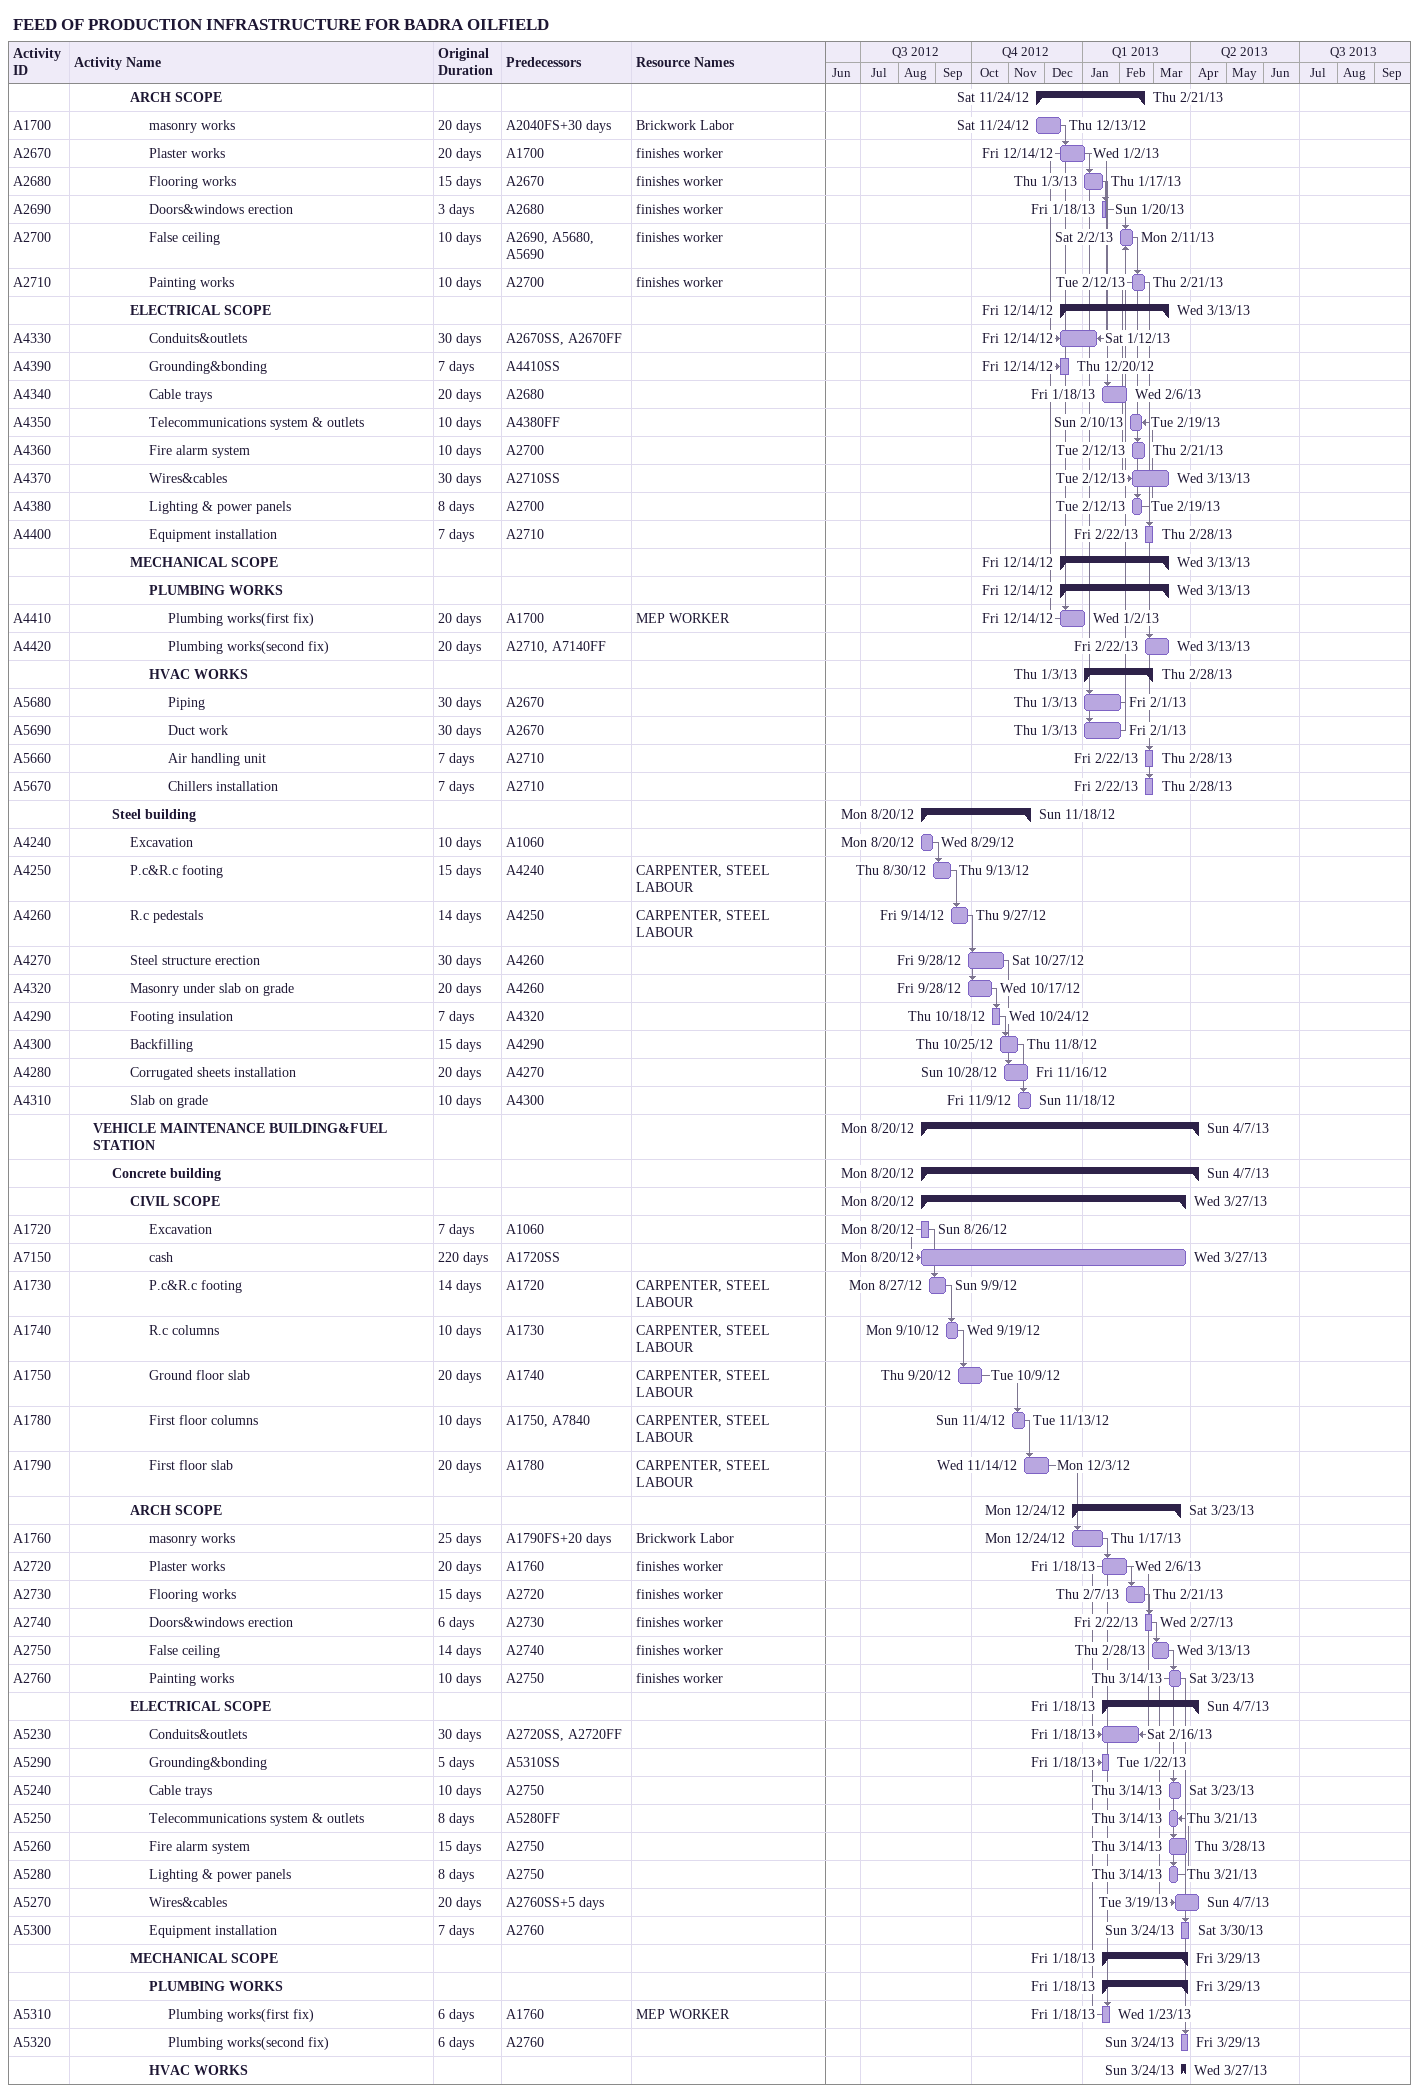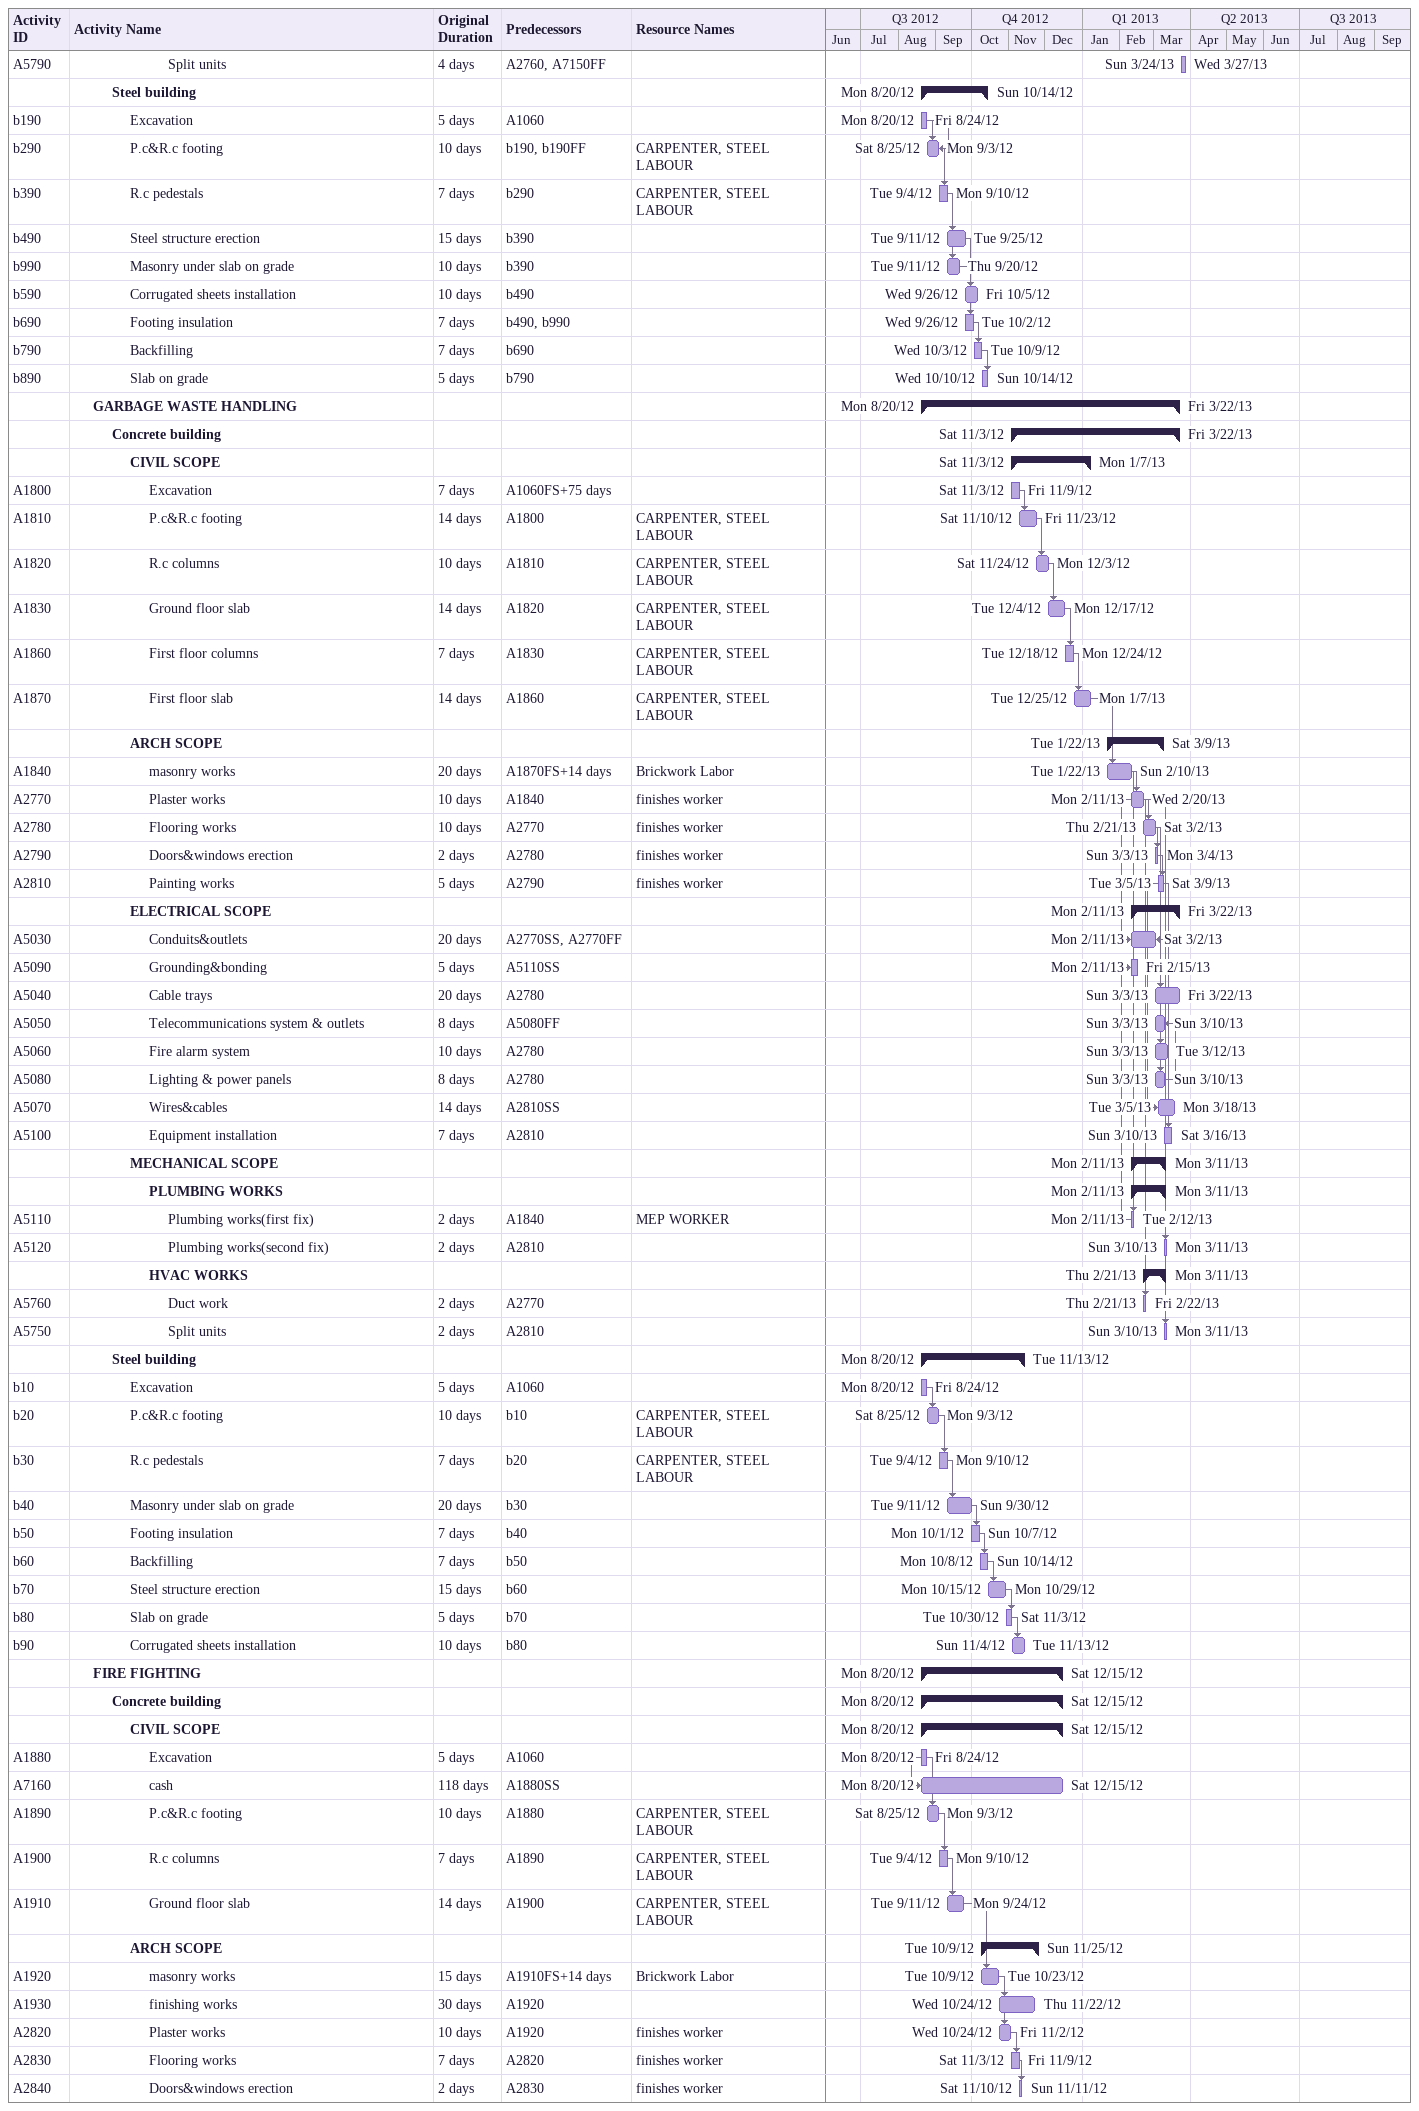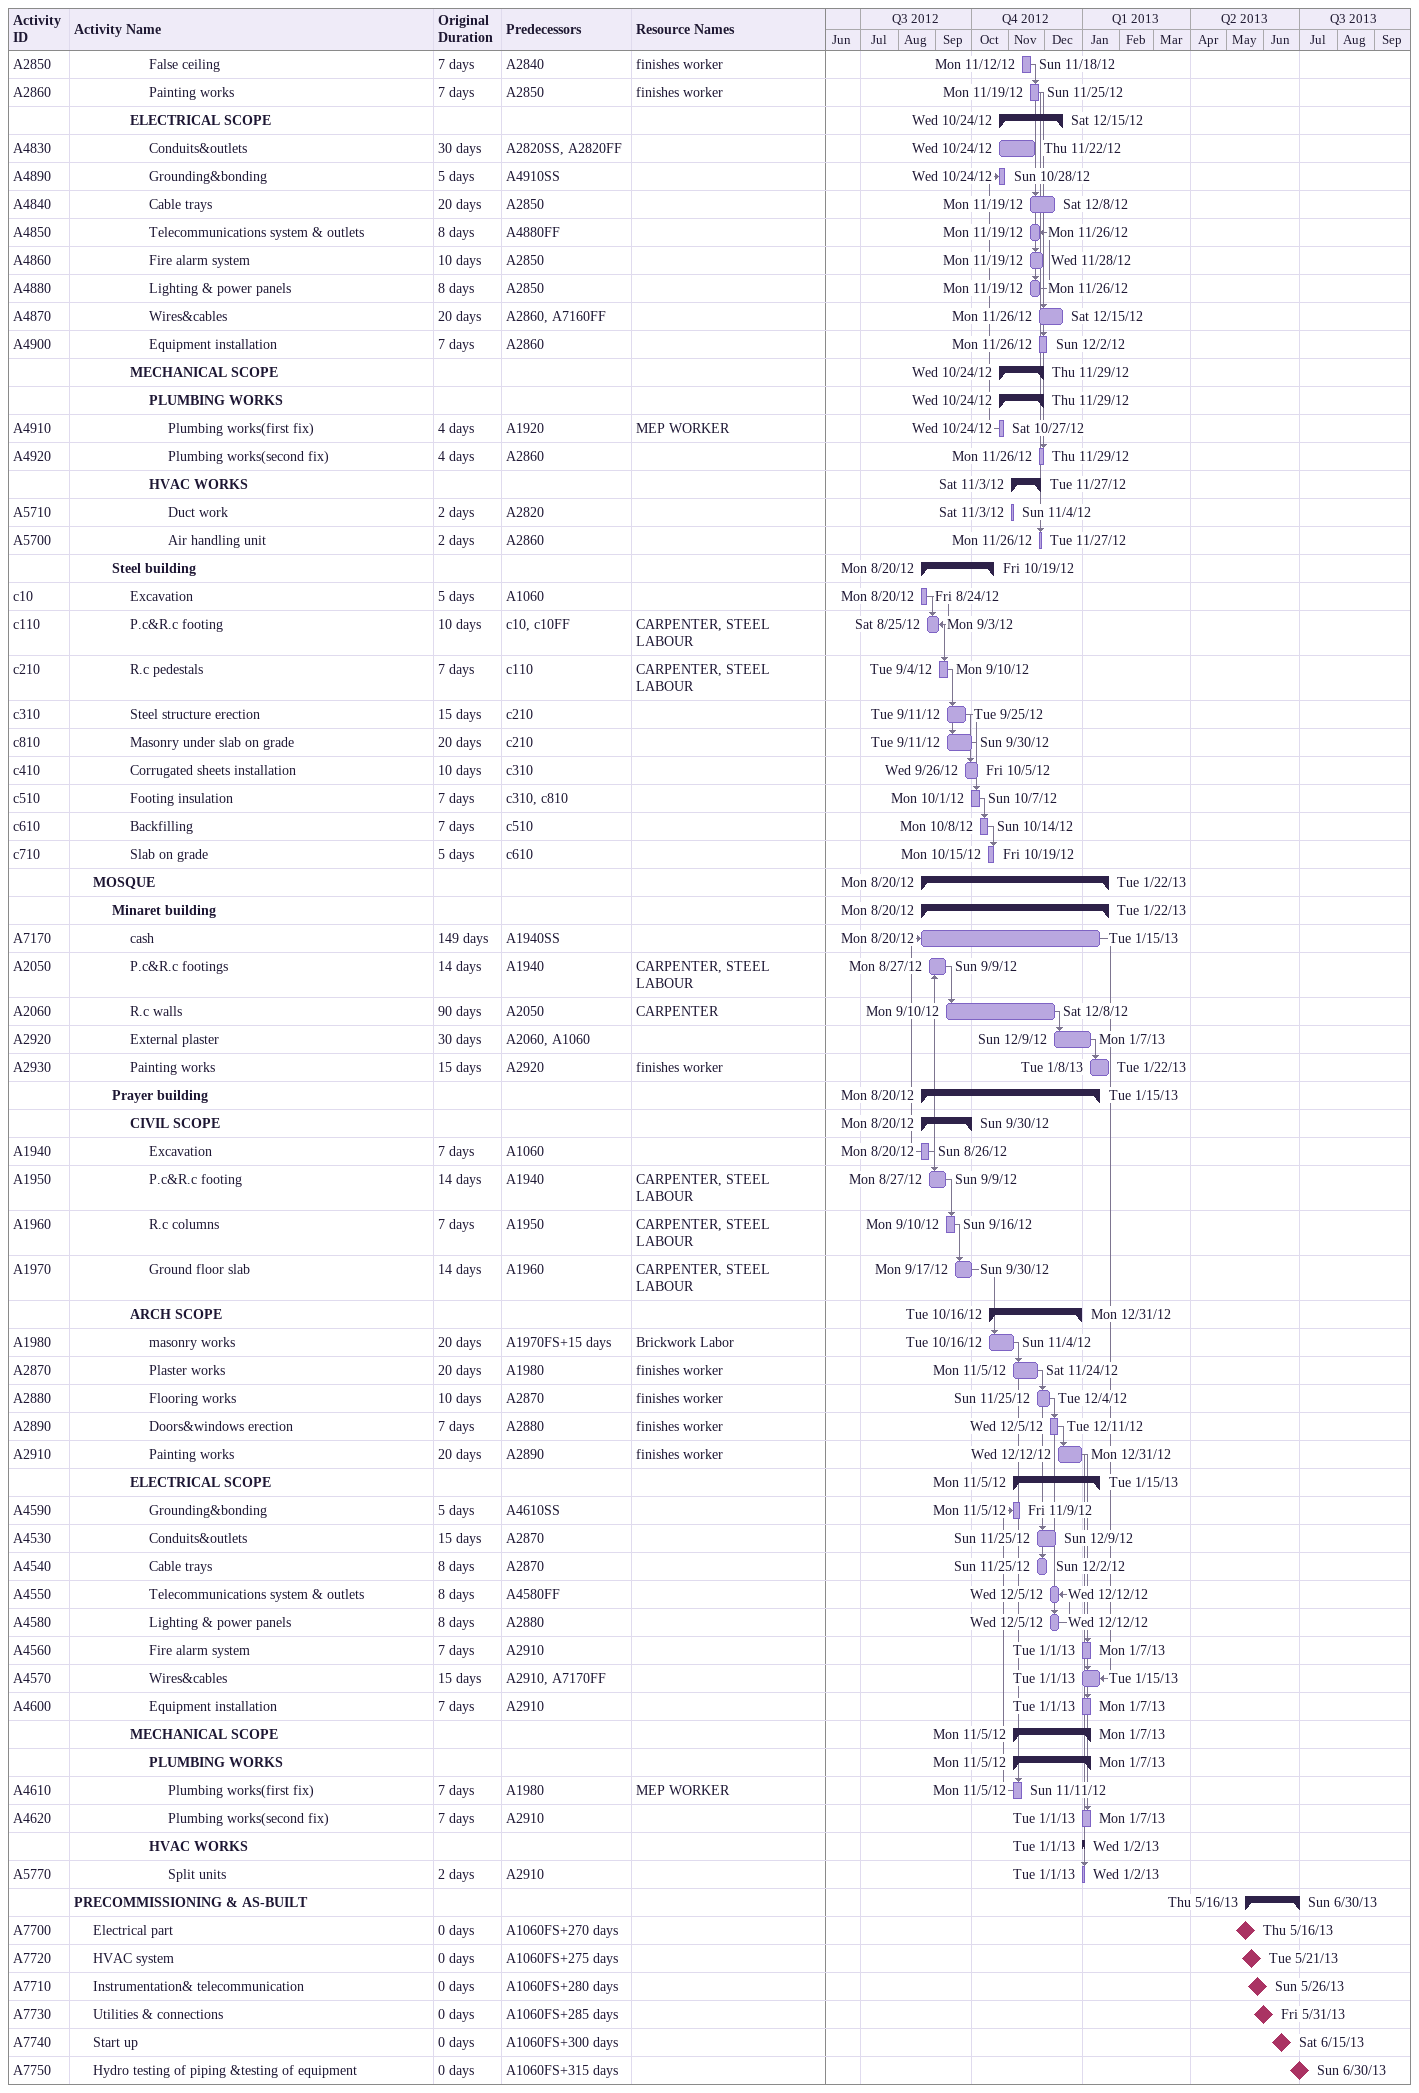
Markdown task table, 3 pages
FEED OF PRODUCTION INFRASTRUCTURE FOR BADRA OILFIELD

| ID | Level | Task | Original duration | Start | Finish | Predecessors | Resources |
|---|---|---|---|---|---|---|---|
|  | 4 | **ARCH SCOPE** |  | 2012-11-24 | 2013-02-21 |  |  |
| A1700 | 5 | masonry works | 20d | 2012-11-24 | 2012-12-13 | A2040FS+30d | Brickwork Labor |
| A2670 | 5 | Plaster works | 20d | 2012-12-14 | 2013-01-02 | A1700 | finishes worker |
| A2680 | 5 | Flooring works | 15d | 2013-01-03 | 2013-01-17 | A2670 | finishes worker |
| A2690 | 5 | Doors&windows erection | 3d | 2013-01-18 | 2013-01-20 | A2680 | finishes worker |
| A2700 | 5 | False ceiling | 10d | 2013-02-02 | 2013-02-11 | A2690, A5680, A5690 | finishes worker |
| A2710 | 5 | Painting works | 10d | 2013-02-12 | 2013-02-21 | A2700 | finishes worker |
|  | 4 | **ELECTRICAL SCOPE** |  | 2012-12-14 | 2013-03-13 |  |  |
| A4330 | 5 | Conduits&outlets | 30d | 2012-12-14 | 2013-01-12 | A2670SS, A2670FF |  |
| A4390 | 5 | Grounding&bonding | 7d | 2012-12-14 | 2012-12-20 | A4410SS |  |
| A4340 | 5 | Cable trays | 20d | 2013-01-18 | 2013-02-06 | A2680 |  |
| A4350 | 5 | Telecommunications system & outlets | 10d | 2013-02-10 | 2013-02-19 | A4380FF |  |
| A4360 | 5 | Fire alarm system | 10d | 2013-02-12 | 2013-02-21 | A2700 |  |
| A4370 | 5 | Wires&cables | 30d | 2013-02-12 | 2013-03-13 | A2710SS |  |
| A4380 | 5 | Lighting & power panels | 8d | 2013-02-12 | 2013-02-19 | A2700 |  |
| A4400 | 5 | Equipment installation | 7d | 2013-02-22 | 2013-02-28 | A2710 |  |
|  | 4 | **MECHANICAL SCOPE** |  | 2012-12-14 | 2013-03-13 |  |  |
|  | 5 | **PLUMBING WORKS** |  | 2012-12-14 | 2013-03-13 |  |  |
| A4410 | 6 | Plumbing works(first fix) | 20d | 2012-12-14 | 2013-01-02 | A1700 | MEP WORKER |
| A4420 | 6 | Plumbing works(second fix) | 20d | 2013-02-22 | 2013-03-13 | A2710, A7140FF |  |
|  | 5 | **HVAC WORKS** |  | 2013-01-03 | 2013-02-28 |  |  |
| A5680 | 6 | Piping | 30d | 2013-01-03 | 2013-02-01 | A2670 |  |
| A5690 | 6 | Duct work | 30d | 2013-01-03 | 2013-02-01 | A2670 |  |
| A5660 | 6 | Air handling unit | 7d | 2013-02-22 | 2013-02-28 | A2710 |  |
| A5670 | 6 | Chillers installation | 7d | 2013-02-22 | 2013-02-28 | A2710 |  |
|  | 3 | **Steel building** |  | 2012-08-20 | 2012-11-18 |  |  |
| A4240 | 4 | Excavation | 10d | 2012-08-20 | 2012-08-29 | A1060 |  |
| A4250 | 4 | P.c&R.c footing | 15d | 2012-08-30 | 2012-09-13 | A4240 | CARPENTER, STEEL LABOUR |
| A4260 | 4 | R.c pedestals | 14d | 2012-09-14 | 2012-09-27 | A4250 | CARPENTER, STEEL LABOUR |
| A4270 | 4 | Steel structure erection | 30d | 2012-09-28 | 2012-10-27 | A4260 |  |
| A4320 | 4 | Masonry under slab on grade | 20d | 2012-09-28 | 2012-10-17 | A4260 |  |
| A4290 | 4 | Footing insulation | 7d | 2012-10-18 | 2012-10-24 | A4320 |  |
| A4300 | 4 | Backfilling | 15d | 2012-10-25 | 2012-11-08 | A4290 |  |
| A4280 | 4 | Corrugated sheets installation | 20d | 2012-10-28 | 2012-11-16 | A4270 |  |
| A4310 | 4 | Slab on grade | 10d | 2012-11-09 | 2012-11-18 | A4300 |  |
|  | 2 | **VEHICLE MAINTENANCE BUILDING&FUEL STATION** |  | 2012-08-20 | 2013-04-07 |  |  |
|  | 3 | **Concrete building** |  | 2012-08-20 | 2013-04-07 |  |  |
|  | 4 | **CIVIL SCOPE** |  | 2012-08-20 | 2013-03-27 |  |  |
| A1720 | 5 | Excavation | 7d | 2012-08-20 | 2012-08-26 | A1060 |  |
| A7150 | 5 | cash | 220d | 2012-08-20 | 2013-03-27 | A1720SS |  |
| A1730 | 5 | P.c&R.c footing | 14d | 2012-08-27 | 2012-09-09 | A1720 | CARPENTER, STEEL LABOUR |
| A1740 | 5 | R.c columns | 10d | 2012-09-10 | 2012-09-19 | A1730 | CARPENTER, STEEL LABOUR |
| A1750 | 5 | Ground floor slab | 20d | 2012-09-20 | 2012-10-09 | A1740 | CARPENTER, STEEL LABOUR |
| A1780 | 5 | First floor columns | 10d | 2012-11-04 | 2012-11-13 | A1750, A7840 | CARPENTER, STEEL LABOUR |
| A1790 | 5 | First floor slab | 20d | 2012-11-14 | 2012-12-03 | A1780 | CARPENTER, STEEL LABOUR |
|  | 4 | **ARCH SCOPE** |  | 2012-12-24 | 2013-03-23 |  |  |
| A1760 | 5 | masonry works | 25d | 2012-12-24 | 2013-01-17 | A1790FS+20d | Brickwork Labor |
| A2720 | 5 | Plaster works | 20d | 2013-01-18 | 2013-02-06 | A1760 | finishes worker |
| A2730 | 5 | Flooring works | 15d | 2013-02-07 | 2013-02-21 | A2720 | finishes worker |
| A2740 | 5 | Doors&windows erection | 6d | 2013-02-22 | 2013-02-27 | A2730 | finishes worker |
| A2750 | 5 | False ceiling | 14d | 2013-02-28 | 2013-03-13 | A2740 | finishes worker |
| A2760 | 5 | Painting works | 10d | 2013-03-14 | 2013-03-23 | A2750 | finishes worker |
|  | 4 | **ELECTRICAL SCOPE** |  | 2013-01-18 | 2013-04-07 |  |  |
| A5230 | 5 | Conduits&outlets | 30d | 2013-01-18 | 2013-02-16 | A2720SS, A2720FF |  |
| A5290 | 5 | Grounding&bonding | 5d | 2013-01-18 | 2013-01-22 | A5310SS |  |
| A5240 | 5 | Cable trays | 10d | 2013-03-14 | 2013-03-23 | A2750 |  |
| A5250 | 5 | Telecommunications system & outlets | 8d | 2013-03-14 | 2013-03-21 | A5280FF |  |
| A5260 | 5 | Fire alarm system | 15d | 2013-03-14 | 2013-03-28 | A2750 |  |
| A5280 | 5 | Lighting & power panels | 8d | 2013-03-14 | 2013-03-21 | A2750 |  |
| A5270 | 5 | Wires&cables | 20d | 2013-03-19 | 2013-04-07 | A2760SS+5d |  |
| A5300 | 5 | Equipment installation | 7d | 2013-03-24 | 2013-03-30 | A2760 |  |
|  | 4 | **MECHANICAL SCOPE** |  | 2013-01-18 | 2013-03-29 |  |  |
|  | 5 | **PLUMBING WORKS** |  | 2013-01-18 | 2013-03-29 |  |  |
| A5310 | 6 | Plumbing works(first fix) | 6d | 2013-01-18 | 2013-01-23 | A1760 | MEP WORKER |
| A5320 | 6 | Plumbing works(second fix) | 6d | 2013-03-24 | 2013-03-29 | A2760 |  |
|  | 5 | **HVAC WORKS** |  | 2013-03-24 | 2013-03-27 |  |  |
| A5790 | 6 | Split units | 4d | 2013-03-24 | 2013-03-27 | A2760, A7150FF |  |
|  | 3 | **Steel building** |  | 2012-08-20 | 2012-10-14 |  |  |
| b190 | 4 | Excavation | 5d | 2012-08-20 | 2012-08-24 | A1060 |  |
| b290 | 4 | P.c&R.c footing | 10d | 2012-08-25 | 2012-09-03 | b190, b190FF | CARPENTER, STEEL LABOUR |
| b390 | 4 | R.c pedestals | 7d | 2012-09-04 | 2012-09-10 | b290 | CARPENTER, STEEL LABOUR |
| b490 | 4 | Steel structure erection | 15d | 2012-09-11 | 2012-09-25 | b390 |  |
| b990 | 4 | Masonry under slab on grade | 10d | 2012-09-11 | 2012-09-20 | b390 |  |
| b590 | 4 | Corrugated sheets installation | 10d | 2012-09-26 | 2012-10-05 | b490 |  |
| b690 | 4 | Footing insulation | 7d | 2012-09-26 | 2012-10-02 | b490, b990 |  |
| b790 | 4 | Backfilling | 7d | 2012-10-03 | 2012-10-09 | b690 |  |
| b890 | 4 | Slab on grade | 5d | 2012-10-10 | 2012-10-14 | b790 |  |
|  | 2 | **GARBAGE WASTE HANDLING** |  | 2012-08-20 | 2013-03-22 |  |  |
|  | 3 | **Concrete building** |  | 2012-11-03 | 2013-03-22 |  |  |
|  | 4 | **CIVIL SCOPE** |  | 2012-11-03 | 2013-01-07 |  |  |
| A1800 | 5 | Excavation | 7d | 2012-11-03 | 2012-11-09 | A1060FS+75d |  |
| A1810 | 5 | P.c&R.c footing | 14d | 2012-11-10 | 2012-11-23 | A1800 | CARPENTER, STEEL LABOUR |
| A1820 | 5 | R.c columns | 10d | 2012-11-24 | 2012-12-03 | A1810 | CARPENTER, STEEL LABOUR |
| A1830 | 5 | Ground floor slab | 14d | 2012-12-04 | 2012-12-17 | A1820 | CARPENTER, STEEL LABOUR |
| A1860 | 5 | First floor columns | 7d | 2012-12-18 | 2012-12-24 | A1830 | CARPENTER, STEEL LABOUR |
| A1870 | 5 | First floor slab | 14d | 2012-12-25 | 2013-01-07 | A1860 | CARPENTER, STEEL LABOUR |
|  | 4 | **ARCH SCOPE** |  | 2013-01-22 | 2013-03-09 |  |  |
| A1840 | 5 | masonry works | 20d | 2013-01-22 | 2013-02-10 | A1870FS+14d | Brickwork Labor |
| A2770 | 5 | Plaster works | 10d | 2013-02-11 | 2013-02-20 | A1840 | finishes worker |
| A2780 | 5 | Flooring works | 10d | 2013-02-21 | 2013-03-02 | A2770 | finishes worker |
| A2790 | 5 | Doors&windows erection | 2d | 2013-03-03 | 2013-03-04 | A2780 | finishes worker |
| A2810 | 5 | Painting works | 5d | 2013-03-05 | 2013-03-09 | A2790 | finishes worker |
|  | 4 | **ELECTRICAL SCOPE** |  | 2013-02-11 | 2013-03-22 |  |  |
| A5030 | 5 | Conduits&outlets | 20d | 2013-02-11 | 2013-03-02 | A2770SS, A2770FF |  |
| A5090 | 5 | Grounding&bonding | 5d | 2013-02-11 | 2013-02-15 | A5110SS |  |
| A5040 | 5 | Cable trays | 20d | 2013-03-03 | 2013-03-22 | A2780 |  |
| A5050 | 5 | Telecommunications system & outlets | 8d | 2013-03-03 | 2013-03-10 | A5080FF |  |
| A5060 | 5 | Fire alarm system | 10d | 2013-03-03 | 2013-03-12 | A2780 |  |
| A5080 | 5 | Lighting & power panels | 8d | 2013-03-03 | 2013-03-10 | A2780 |  |
| A5070 | 5 | Wires&cables | 14d | 2013-03-05 | 2013-03-18 | A2810SS |  |
| A5100 | 5 | Equipment installation | 7d | 2013-03-10 | 2013-03-16 | A2810 |  |
|  | 4 | **MECHANICAL SCOPE** |  | 2013-02-11 | 2013-03-11 |  |  |
|  | 5 | **PLUMBING WORKS** |  | 2013-02-11 | 2013-03-11 |  |  |
| A5110 | 6 | Plumbing works(first fix) | 2d | 2013-02-11 | 2013-02-12 | A1840 | MEP WORKER |
| A5120 | 6 | Plumbing works(second fix) | 2d | 2013-03-10 | 2013-03-11 | A2810 |  |
|  | 5 | **HVAC WORKS** |  | 2013-02-21 | 2013-03-11 |  |  |
| A5760 | 6 | Duct work | 2d | 2013-02-21 | 2013-02-22 | A2770 |  |
| A5750 | 6 | Split units | 2d | 2013-03-10 | 2013-03-11 | A2810 |  |
|  | 3 | **Steel building** |  | 2012-08-20 | 2012-11-13 |  |  |
| b10 | 4 | Excavation | 5d | 2012-08-20 | 2012-08-24 | A1060 |  |
| b20 | 4 | P.c&R.c footing | 10d | 2012-08-25 | 2012-09-03 | b10 | CARPENTER, STEEL LABOUR |
| b30 | 4 | R.c pedestals | 7d | 2012-09-04 | 2012-09-10 | b20 | CARPENTER, STEEL LABOUR |
| b40 | 4 | Masonry under slab on grade | 20d | 2012-09-11 | 2012-09-30 | b30 |  |
| b50 | 4 | Footing insulation | 7d | 2012-10-01 | 2012-10-07 | b40 |  |
| b60 | 4 | Backfilling | 7d | 2012-10-08 | 2012-10-14 | b50 |  |
| b70 | 4 | Steel structure erection | 15d | 2012-10-15 | 2012-10-29 | b60 |  |
| b80 | 4 | Slab on grade | 5d | 2012-10-30 | 2012-11-03 | b70 |  |
| b90 | 4 | Corrugated sheets installation | 10d | 2012-11-04 | 2012-11-13 | b80 |  |
|  | 2 | **FIRE FIGHTING** |  | 2012-08-20 | 2012-12-15 |  |  |
|  | 3 | **Concrete building** |  | 2012-08-20 | 2012-12-15 |  |  |
|  | 4 | **CIVIL SCOPE** |  | 2012-08-20 | 2012-12-15 |  |  |
| A1880 | 5 | Excavation | 5d | 2012-08-20 | 2012-08-24 | A1060 |  |
| A7160 | 5 | cash | 118d | 2012-08-20 | 2012-12-15 | A1880SS |  |
| A1890 | 5 | P.c&R.c footing | 10d | 2012-08-25 | 2012-09-03 | A1880 | CARPENTER, STEEL LABOUR |
| A1900 | 5 | R.c columns | 7d | 2012-09-04 | 2012-09-10 | A1890 | CARPENTER, STEEL LABOUR |
| A1910 | 5 | Ground floor slab | 14d | 2012-09-11 | 2012-09-24 | A1900 | CARPENTER, STEEL LABOUR |
|  | 4 | **ARCH SCOPE** |  | 2012-10-09 | 2012-11-25 |  |  |
| A1920 | 5 | masonry works | 15d | 2012-10-09 | 2012-10-23 | A1910FS+14d | Brickwork Labor |
| A1930 | 5 | finishing works | 30d | 2012-10-24 | 2012-11-22 | A1920 |  |
| A2820 | 5 | Plaster works | 10d | 2012-10-24 | 2012-11-02 | A1920 | finishes worker |
| A2830 | 5 | Flooring works | 7d | 2012-11-03 | 2012-11-09 | A2820 | finishes worker |
| A2840 | 5 | Doors&windows erection | 2d | 2012-11-10 | 2012-11-11 | A2830 | finishes worker |
| A2850 | 5 | False ceiling | 7d | 2012-11-12 | 2012-11-18 | A2840 | finishes worker |
| A2860 | 5 | Painting works | 7d | 2012-11-19 | 2012-11-25 | A2850 | finishes worker |
|  | 4 | **ELECTRICAL SCOPE** |  | 2012-10-24 | 2012-12-15 |  |  |
| A4830 | 5 | Conduits&outlets | 30d | 2012-10-24 | 2012-11-22 | A2820SS, A2820FF |  |
| A4890 | 5 | Grounding&bonding | 5d | 2012-10-24 | 2012-10-28 | A4910SS |  |
| A4840 | 5 | Cable trays | 20d | 2012-11-19 | 2012-12-08 | A2850 |  |
| A4850 | 5 | Telecommunications system & outlets | 8d | 2012-11-19 | 2012-11-26 | A4880FF |  |
| A4860 | 5 | Fire alarm system | 10d | 2012-11-19 | 2012-11-28 | A2850 |  |
| A4880 | 5 | Lighting & power panels | 8d | 2012-11-19 | 2012-11-26 | A2850 |  |
| A4870 | 5 | Wires&cables | 20d | 2012-11-26 | 2012-12-15 | A2860, A7160FF |  |
| A4900 | 5 | Equipment installation | 7d | 2012-11-26 | 2012-12-02 | A2860 |  |
|  | 4 | **MECHANICAL SCOPE** |  | 2012-10-24 | 2012-11-29 |  |  |
|  | 5 | **PLUMBING WORKS** |  | 2012-10-24 | 2012-11-29 |  |  |
| A4910 | 6 | Plumbing works(first fix) | 4d | 2012-10-24 | 2012-10-27 | A1920 | MEP WORKER |
| A4920 | 6 | Plumbing works(second fix) | 4d | 2012-11-26 | 2012-11-29 | A2860 |  |
|  | 5 | **HVAC WORKS** |  | 2012-11-03 | 2012-11-27 |  |  |
| A5710 | 6 | Duct work | 2d | 2012-11-03 | 2012-11-04 | A2820 |  |
| A5700 | 6 | Air handling unit | 2d | 2012-11-26 | 2012-11-27 | A2860 |  |
|  | 3 | **Steel building** |  | 2012-08-20 | 2012-10-19 |  |  |
| c10 | 4 | Excavation | 5d | 2012-08-20 | 2012-08-24 | A1060 |  |
| c110 | 4 | P.c&R.c footing | 10d | 2012-08-25 | 2012-09-03 | c10, c10FF | CARPENTER, STEEL LABOUR |
| c210 | 4 | R.c pedestals | 7d | 2012-09-04 | 2012-09-10 | c110 | CARPENTER, STEEL LABOUR |
| c310 | 4 | Steel structure erection | 15d | 2012-09-11 | 2012-09-25 | c210 |  |
| c810 | 4 | Masonry under slab on grade | 20d | 2012-09-11 | 2012-09-30 | c210 |  |
| c410 | 4 | Corrugated sheets installation | 10d | 2012-09-26 | 2012-10-05 | c310 |  |
| c510 | 4 | Footing insulation | 7d | 2012-10-01 | 2012-10-07 | c310, c810 |  |
| c610 | 4 | Backfilling | 7d | 2012-10-08 | 2012-10-14 | c510 |  |
| c710 | 4 | Slab on grade | 5d | 2012-10-15 | 2012-10-19 | c610 |  |
|  | 2 | **MOSQUE** |  | 2012-08-20 | 2013-01-22 |  |  |
|  | 3 | **Minaret building** |  | 2012-08-20 | 2013-01-22 |  |  |
| A7170 | 4 | cash | 149d | 2012-08-20 | 2013-01-15 | A1940SS |  |
| A2050 | 4 | P.c&R.c footings | 14d | 2012-08-27 | 2012-09-09 | A1940 | CARPENTER, STEEL LABOUR |
| A2060 | 4 | R.c walls | 90d | 2012-09-10 | 2012-12-08 | A2050 | CARPENTER |
| A2920 | 4 | External plaster | 30d | 2012-12-09 | 2013-01-07 | A2060, A1060 |  |
| A2930 | 4 | Painting works | 15d | 2013-01-08 | 2013-01-22 | A2920 | finishes worker |
|  | 3 | **Prayer building** |  | 2012-08-20 | 2013-01-15 |  |  |
|  | 4 | **CIVIL SCOPE** |  | 2012-08-20 | 2012-09-30 |  |  |
| A1940 | 5 | Excavation | 7d | 2012-08-20 | 2012-08-26 | A1060 |  |
| A1950 | 5 | P.c&R.c footing | 14d | 2012-08-27 | 2012-09-09 | A1940 | CARPENTER, STEEL LABOUR |
| A1960 | 5 | R.c columns | 7d | 2012-09-10 | 2012-09-16 | A1950 | CARPENTER, STEEL LABOUR |
| A1970 | 5 | Ground floor slab | 14d | 2012-09-17 | 2012-09-30 | A1960 | CARPENTER, STEEL LABOUR |
|  | 4 | **ARCH SCOPE** |  | 2012-10-16 | 2012-12-31 |  |  |
| A1980 | 5 | masonry works | 20d | 2012-10-16 | 2012-11-04 | A1970FS+15d | Brickwork Labor |
| A2870 | 5 | Plaster works | 20d | 2012-11-05 | 2012-11-24 | A1980 | finishes worker |
| A2880 | 5 | Flooring works | 10d | 2012-11-25 | 2012-12-04 | A2870 | finishes worker |
| A2890 | 5 | Doors&windows erection | 7d | 2012-12-05 | 2012-12-11 | A2880 | finishes worker |
| A2910 | 5 | Painting works | 20d | 2012-12-12 | 2012-12-31 | A2890 | finishes worker |
|  | 4 | **ELECTRICAL SCOPE** |  | 2012-11-05 | 2013-01-15 |  |  |
| A4590 | 5 | Grounding&bonding | 5d | 2012-11-05 | 2012-11-09 | A4610SS |  |
| A4530 | 5 | Conduits&outlets | 15d | 2012-11-25 | 2012-12-09 | A2870 |  |
| A4540 | 5 | Cable trays | 8d | 2012-11-25 | 2012-12-02 | A2870 |  |
| A4550 | 5 | Telecommunications system & outlets | 8d | 2012-12-05 | 2012-12-12 | A4580FF |  |
| A4580 | 5 | Lighting & power panels | 8d | 2012-12-05 | 2012-12-12 | A2880 |  |
| A4560 | 5 | Fire alarm system | 7d | 2013-01-01 | 2013-01-07 | A2910 |  |
| A4570 | 5 | Wires&cables | 15d | 2013-01-01 | 2013-01-15 | A2910, A7170FF |  |
| A4600 | 5 | Equipment installation | 7d | 2013-01-01 | 2013-01-07 | A2910 |  |
|  | 4 | **MECHANICAL SCOPE** |  | 2012-11-05 | 2013-01-07 |  |  |
|  | 5 | **PLUMBING WORKS** |  | 2012-11-05 | 2013-01-07 |  |  |
| A4610 | 6 | Plumbing works(first fix) | 7d | 2012-11-05 | 2012-11-11 | A1980 | MEP WORKER |
| A4620 | 6 | Plumbing works(second fix) | 7d | 2013-01-01 | 2013-01-07 | A2910 |  |
|  | 5 | **HVAC WORKS** |  | 2013-01-01 | 2013-01-02 |  |  |
| A5770 | 6 | Split units | 2d | 2013-01-01 | 2013-01-02 | A2910 |  |
|  | 1 | **PRECOMMISSIONING & AS-BUILT** |  | 2013-05-16 | 2013-06-30 |  |  |
| A7700 | 2 | Electrical part | 0d | 2013-05-16 | 2013-05-16 | A1060FS+270d |  |
| A7720 | 2 | HVAC system | 0d | 2013-05-21 | 2013-05-21 | A1060FS+275d |  |
| A7710 | 2 | Instrumentation& telecommunication | 0d | 2013-05-26 | 2013-05-26 | A1060FS+280d |  |
| A7730 | 2 | Utilities & connections | 0d | 2013-05-31 | 2013-05-31 | A1060FS+285d |  |
| A7740 | 2 | Start up | 0d | 2013-06-15 | 2013-06-15 | A1060FS+300d |  |
| A7750 | 2 | Hydro testing of piping &testing of equipment | 0d | 2013-06-30 | 2013-06-30 | A1060FS+315d |  |
